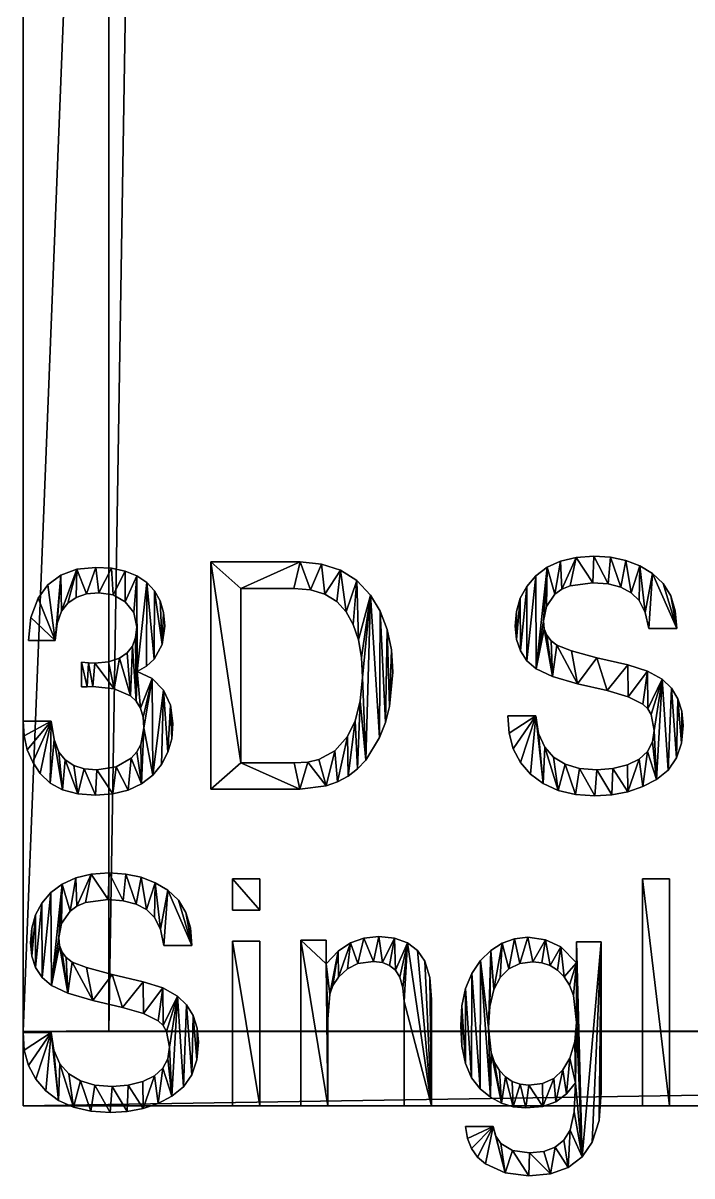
# Model space of a CAD drawing. Extents: x -4 to 921, y -14 to 94.
# Drawn here: x 276.27 to 304.16, y -2.05 to 45.98 of the extents above; entities that cross this region are included whole.
import ezdxf

# ---------------------------------------------------------------- set-up
doc = ezdxf.new("R2010")
doc.units = 0
doc.layers.get('0').update_dxf_attribs({"color": 13, "linetype": 'CONTINUOUS'})

# ---------------------------------------------------------------- blocks, each defined once
blk = doc.blocks.new('GROUP_8')
for p, q in [((0, 93.092, 4.5), (0, 0, 4.5)), ((0, 93.092), (0, 3.092)), ((3.696, 3.132), (3.696, 93.132)), ((3.696, 93.132, 2.845), (3.696, 3.132, 2.845)), ((3.696, 3.132), (0, 3.092)), ((0, 3.092), (0, 0)), ((203.686, 3.092), (0, 3.092)), ((3.696, 3.132), (3.696, 3.132, 2.845)), ((3.696, 3.132, 2.845), (203.686, 3.092, 2.845)), ((3.696, 3.132, 2.845), (3.696, 3.132, 4.5)), ((0, 0, 4.5), (207.688, 0, 4.5)), ((0, 0), (0, 0, 4.5)), ((0, 0), (203.686, 0))]:
    blk.add_line(p, q)
at = {"color": 18}
for p, q in [((8.085, 13.194, 0.051), (8.085, 22.659, 0.051)), ((22.54, 22.437, 0.051), (23.119, 22.692, 0.051)), ((23.119, 22.692, 0.051), (23.79, 22.846, 0.051)), ((23.79, 22.846, 0.051), (24.553, 22.897, 0.051)), ((24.553, 22.897, 0.051), (25.269, 22.852, 0.051)), ((25.269, 22.852, 0.051), (25.929, 22.717, 0.051)), ((25.929, 22.717, 0.051), (26.533, 22.493, 0.051)), ((1.066, 21.708, 0.051), (1.622, 22.111, 0.051)), ((1.622, 22.111, 0.051), (2.312, 22.353, 0.051)), ((2.312, 22.353, 0.051), (3.138, 22.433, 0.051)), ((3.138, 22.433, 0.051), (3.803, 22.394, 0.051)), ((3.803, 22.394, 0.051), (4.389, 22.276, 0.051)), ((4.389, 22.276, 0.051), (4.895, 22.08, 0.051)), ((22.053, 22.079, 0.051), (22.54, 22.437, 0.051)), ((26.533, 22.493, 0.051), (27.082, 22.179, 0.051)), ((27.082, 22.179, 0.051), (27.537, 21.766, 0.051)), ((0.644, 21.145, 0.051), (1.066, 21.708, 0.051)), ((4.895, 22.08, 0.051), (5.322, 21.805, 0.051)), ((5.322, 21.805, 0.051), (5.66, 21.456, 0.051)), ((21.391, 21.146, 0.051), (21.667, 21.641, 0.051)), ((21.667, 21.641, 0.051), (22.053, 22.079, 0.051)), ((23.54, 21.67, 0.051), (23.172, 21.521, 0.051)), ((24.514, 21.789, 0.051), (23.54, 21.67, 0.051)), ((25.165, 21.743, 0.051), (24.514, 21.789, 0.051)), ((25.714, 21.604, 0.051), (25.165, 21.743, 0.051)), ((27.537, 21.766, 0.051), (27.862, 21.245, 0.051)), ((2.279, 21.183, 0.051), (1.923, 20.942, 0.051)), ((2.725, 21.328, 0.051), (2.279, 21.183, 0.051)), ((3.26, 21.377, 0.051), (2.725, 21.328, 0.051)), ((3.87, 21.283, 0.051), (3.26, 21.377, 0.051)), ((4.4, 21.003, 0.051), (3.87, 21.283, 0.051)), ((5.66, 21.456, 0.051), (5.901, 21.036, 0.051)), ((9.374, 21.557, 0.051), (9.374, 14.29, 0.051)), ((12.988, 21.314, 0.051), (12.371, 21.496, 0.051)), ((13.497, 21.01, 0.051), (12.988, 21.314, 0.051)), ((21.226, 20.594, 0.051), (21.391, 21.146, 0.051)), ((22.884, 21.312, 0.051), (22.512, 20.797, 0.051)), ((23.172, 21.521, 0.051), (22.884, 21.312, 0.051)), ((26.161, 21.372, 0.051), (25.714, 21.604, 0.051)), ((26.505, 21.048, 0.051), (26.161, 21.372, 0.051)), ((27.862, 21.245, 0.051), (28.057, 20.617, 0.051)), ((1.923, 20.942, 0.051), (1.656, 20.603, 0.051)), ((4.768, 20.55, 0.051), (4.4, 21.003, 0.051)), ((5.901, 21.036, 0.051), (6.046, 20.546, 0.051)), ((13.9, 20.584, 0.051), (13.497, 21.01, 0.051)), ((22.512, 20.797, 0.051), (22.388, 20.204, 0.051)), ((26.766, 20.554, 0.051), (26.505, 21.048, 0.051)), ((1.656, 20.603, 0.051), (1.464, 20.088, 0.051)), ((4.89, 19.94, 0.051), (4.768, 20.55, 0.051)), ((6.046, 20.546, 0.051), (6.095, 19.985, 0.051)), ((14.206, 20.049, 0.051), (13.9, 20.584, 0.051)), ((21.17, 19.985, 0.051), (21.226, 20.594, 0.051)), ((22.388, 20.204, 0.051), (22.424, 19.879, 0.051)), ((26.917, 19.882, 0.051), (26.766, 20.554, 0.051)), ((28.057, 20.617, 0.051), (28.122, 19.882, 0.051)), ((1.464, 20.088, 0.051), (1.379, 19.392, 0.051)), ((4.844, 19.511, 0.051), (4.89, 19.94, 0.051)), ((6.095, 19.985, 0.051), (5.98, 19.215, 0.051)), ((14.424, 19.415, 0.051), (14.206, 20.049, 0.051)), ((21.227, 19.432, 0.051), (21.17, 19.985, 0.051)), ((22.424, 19.879, 0.051), (22.533, 19.602, 0.051)), ((28.122, 19.882, 0.051), (26.917, 19.882, 0.051)), ((1.379, 19.392, 0.051), (0.232, 19.392, 0.051)), ((4.706, 19.154, 0.051), (4.844, 19.511, 0.051)), ((5.98, 19.215, 0.051), (5.637, 18.606, 0.051)), ((14.555, 18.683, 0.051), (14.424, 19.415, 0.051)), ((21.396, 18.953, 0.051), (21.227, 19.432, 0.051)), ((22.533, 19.602, 0.051), (22.714, 19.371, 0.051)), ((22.714, 19.371, 0.051), (22.968, 19.186, 0.051)), ((4.155, 18.651, 0.051), (4.477, 18.867, 0.051)), ((4.477, 18.867, 0.051), (4.706, 19.154, 0.051)), ((21.678, 18.546, 0.051), (21.396, 18.953, 0.051)), ((2.519, 17.453, 0.051), (2.519, 18.477, 0.051)), ((2.519, 18.477, 0.051), (2.822, 18.452, 0.051)), ((2.822, 18.452, 0.051), (3.086, 18.445, 0.051)), ((3.086, 18.445, 0.051), (3.679, 18.497, 0.051)), ((3.679, 18.497, 0.051), (4.155, 18.651, 0.051)), ((5.312, 18.313, 0.051), (4.903, 18.091, 0.051)), ((5.637, 18.606, 0.051), (5.312, 18.313, 0.051)), ((22.072, 18.213, 0.051), (21.678, 18.546, 0.051)), ((4.903, 18.091, 0.051), (5.551, 17.799, 0.051)), ((5.551, 17.799, 0.051), (6.04, 17.321, 0.051)), ((26.866, 18.109, 0.051), (27.497, 17.769, 0.051)), ((2.761, 17.463, 0.051), (2.519, 17.453, 0.051)), ((2.996, 17.466, 0.051), (2.761, 17.463, 0.051)), ((6.04, 17.321, 0.051), (6.347, 16.687, 0.051)), ((27.497, 17.769, 0.051), (27.892, 17.399, 0.051)), ((27.892, 17.399, 0.051), (28.174, 16.955, 0.051)), ((4.871, 16.86, 0.051), (4.616, 17.086, 0.051)), ((5.053, 16.562, 0.051), (4.871, 16.86, 0.051)), ((28.174, 16.955, 0.051), (28.343, 16.436, 0.051)), ((5.163, 16.193, 0.051), (5.053, 16.562, 0.051)), ((6.347, 16.687, 0.051), (6.449, 15.926, 0.051)), ((26.877, 16.546, 0.051), (26.666, 16.738, 0.051)), ((27.028, 16.298, 0.051), (26.877, 16.546, 0.051)), ((28.343, 16.436, 0.051), (28.399, 15.842, 0.051)), ((0.046, 15.409, 0.051), (0, 16.029, 0.051)), ((0, 16.029, 0.051), (1.211, 16.029, 0.051)), ((1.211, 16.029, 0.051), (1.334, 15.256, 0.051)), ((5.199, 15.752, 0.051), (5.163, 16.193, 0.051)), ((6.449, 15.926, 0.051), (6.395, 15.296, 0.051)), ((13.955, 15.391, 0.051), (14.282, 16.045, 0.051)), ((20.909, 15.521, 0.051), (20.855, 16.248, 0.051)), ((20.855, 16.248, 0.051), (22.06, 16.248, 0.051)), ((22.06, 16.248, 0.051), (22.177, 15.519, 0.051)), ((27.149, 15.636, 0.051), (27.028, 16.298, 0.051)), ((0.184, 14.838, 0.051), (0.046, 15.409, 0.051)), ((5.061, 15.05, 0.051), (5.199, 15.752, 0.051)), ((13.41, 14.792, 0.051), (13.955, 15.391, 0.051)), ((21.09, 14.874, 0.051), (20.909, 15.521, 0.051)), ((22.177, 15.519, 0.051), (22.44, 14.94, 0.051)), ((27.077, 15.16, 0.051), (27.149, 15.636, 0.051)), ((28.399, 15.842, 0.051), (28.328, 15.112, 0.051)), ((1.334, 15.256, 0.051), (1.546, 14.728, 0.051)), ((4.888, 14.752, 0.051), (5.061, 15.05, 0.051)), ((6.395, 15.296, 0.051), (6.232, 14.728, 0.051)), ((22.44, 14.94, 0.051), (22.819, 14.529, 0.051)), ((26.862, 14.763, 0.051), (27.077, 15.16, 0.051)), ((28.328, 15.112, 0.051), (28.113, 14.494, 0.051)), ((0.415, 14.316, 0.051), (0.184, 14.838, 0.051)), ((1.546, 14.728, 0.051), (1.817, 14.409, 0.051)), ((1.817, 14.409, 0.051), (2.179, 14.182, 0.051)), ((4.001, 14.122, 0.051), (4.645, 14.489, 0.051)), ((4.645, 14.489, 0.051), (4.888, 14.752, 0.051)), ((6.232, 14.728, 0.051), (5.96, 14.22, 0.051)), ((12.254, 14.324, 0.051), (12.731, 14.425, 0.051)), ((12.731, 14.425, 0.051), (13.41, 14.792, 0.051)), ((21.398, 14.307, 0.051), (21.09, 14.874, 0.051)), ((22.819, 14.529, 0.051), (23.321, 14.235, 0.051)), ((26.002, 14.206, 0.051), (26.504, 14.445, 0.051)), ((26.504, 14.445, 0.051), (26.862, 14.763, 0.051)), ((28.113, 14.494, 0.051), (27.756, 13.988, 0.051)), ((0.738, 13.842, 0.051), (0.415, 14.316, 0.051)), ((2.179, 14.182, 0.051), (2.632, 14.045, 0.051)), ((2.632, 14.045, 0.051), (3.176, 14, 0.051)), ((3.176, 14, 0.051), (4.001, 14.122, 0.051)), ((5.96, 14.22, 0.051), (5.579, 13.774, 0.051)), ((14.389, 14.035, 0.051), (13.982, 13.732, 0.051)), ((14.751, 14.405, 0.051), (14.389, 14.035, 0.051)), ((21.834, 13.819, 0.051), (21.398, 14.307, 0.051)), ((23.321, 14.235, 0.051), (23.944, 14.059, 0.051)), ((23.944, 14.059, 0.051), (24.688, 14, 0.051)), ((24.688, 14, 0.051), (25.377, 14.051, 0.051)), ((25.377, 14.051, 0.051), (26.002, 14.206, 0.051)), ((27.756, 13.988, 0.051), (27.255, 13.594, 0.051)), ((1.163, 13.449, 0.051), (0.738, 13.842, 0.051)), ((1.7, 13.168, 0.051), (1.163, 13.449, 0.051)), ((5.579, 13.774, 0.051), (5.099, 13.411, 0.051)), ((13.53, 13.497, 0.051), (13.034, 13.329, 0.051)), ((13.982, 13.732, 0.051), (13.53, 13.497, 0.051)), ((22.381, 13.425, 0.051), (21.834, 13.819, 0.051)), ((27.255, 13.594, 0.051), (26.661, 13.298, 0.051)), ((2.35, 12.999, 0.051), (1.7, 13.168, 0.051)), ((3.112, 12.943, 0.051), (2.35, 12.999, 0.051)), ((3.865, 12.995, 0.051), (3.112, 12.943, 0.051)), ((4.528, 13.151, 0.051), (3.865, 12.995, 0.051)), ((5.099, 13.411, 0.051), (4.528, 13.151, 0.051)), ((23.024, 13.143, 0.051), (22.381, 13.425, 0.051)), ((23.763, 12.974, 0.051), (23.024, 13.143, 0.051)), ((24.598, 12.917, 0.051), (23.763, 12.974, 0.051)), ((26.019, 13.087, 0.051), (25.332, 12.96, 0.051)), ((26.661, 13.298, 0.051), (26.019, 13.087, 0.051)), ((25.332, 12.96, 0.051), (24.598, 12.917, 0.051)), ((2.265, 9.498, 0.051), (2.936, 9.651, 0.051)), ((2.936, 9.651, 0.051), (3.698, 9.703, 0.051)), ((3.698, 9.703, 0.051), (4.415, 9.658, 0.051)), ((4.415, 9.658, 0.051), (5.075, 9.523, 0.051)), ((1.199, 8.884, 0.051), (1.686, 9.242, 0.051)), ((1.686, 9.242, 0.051), (2.265, 9.498, 0.051)), ((5.075, 9.523, 0.051), (5.679, 9.298, 0.051)), ((5.679, 9.298, 0.051), (6.227, 8.984, 0.051)), ((9.014, 9.464, 0.051), (10.193, 9.464, 0.051)), ((9.014, 8.15, 0.051), (9.014, 9.464, 0.051)), ((10.193, 9.464, 0.051), (10.193, 8.15, 0.051)), ((26.653, 9.464, 0.051), (27.813, 9.464, 0.051)), ((26.653, 0, 0.051), (26.653, 9.464, 0.051)), ((27.813, 9.464, 0.051), (27.813, 0, 0.051)), ((0.813, 8.447, 0.051), (1.199, 8.884, 0.051)), ((6.227, 8.984, 0.051), (6.682, 8.571, 0.051)), ((0.537, 7.952, 0.051), (0.813, 8.447, 0.051)), ((2.318, 8.326, 0.051), (2.03, 8.118, 0.051)), ((2.685, 8.475, 0.051), (2.318, 8.326, 0.051)), ((3.66, 8.594, 0.051), (2.685, 8.475, 0.051)), ((4.311, 8.548, 0.051), (3.66, 8.594, 0.051)), ((4.86, 8.409, 0.051), (4.311, 8.548, 0.051)), ((5.306, 8.178, 0.051), (4.86, 8.409, 0.051)), ((5.651, 7.854, 0.051), (5.306, 8.178, 0.051)), ((6.682, 8.571, 0.051), (7.008, 8.051, 0.051)), ((0.371, 7.4, 0.051), (0.537, 7.952, 0.051)), ((2.03, 8.118, 0.051), (1.658, 7.602, 0.051)), ((5.911, 7.359, 0.051), (5.651, 7.854, 0.051)), ((7.008, 8.051, 0.051), (7.203, 7.423, 0.051)), ((10.193, 8.15, 0.051), (9.014, 8.15, 0.051)), ((0.316, 6.791, 0.051), (0.371, 7.4, 0.051)), ((1.658, 7.602, 0.051), (1.534, 7.01, 0.051)), ((6.063, 6.687, 0.051), (5.911, 7.359, 0.051)), ((7.203, 7.423, 0.051), (7.268, 6.687, 0.051)), ((0.372, 6.238, 0.051), (0.316, 6.791, 0.051)), ((1.534, 7.01, 0.051), (1.57, 6.685, 0.051)), ((9.014, 6.868, 0.051), (10.193, 6.868, 0.051)), ((9.014, 0, 0.051), (9.014, 6.868, 0.051)), ((10.193, 6.868, 0.051), (10.193, 0, 0.051)), ((11.945, 6.9, 0.051), (13.047, 6.9, 0.051)), ((11.945, 0, 0.051), (11.945, 6.9, 0.051)), ((13.047, 6.9, 0.051), (13.047, 5.921, 0.051)), ((13.551, 6.441, 0.051), (14.084, 6.791, 0.051)), ((14.084, 6.791, 0.051), (14.662, 6.989, 0.051)), ((14.662, 6.989, 0.051), (15.302, 7.055, 0.051)), ((15.302, 7.055, 0.051), (15.976, 6.991, 0.051)), ((15.976, 6.991, 0.051), (16.532, 6.799, 0.051)), ((16.532, 6.799, 0.051), (16.969, 6.478, 0.051)), ((20.118, 6.475, 0.051), (20.608, 6.779, 0.051)), ((20.608, 6.779, 0.051), (21.141, 6.962, 0.051)), ((21.141, 6.962, 0.051), (21.718, 7.022, 0.051)), ((21.718, 7.022, 0.051), (22.479, 6.923, 0.051)), ((22.479, 6.923, 0.051), (23.136, 6.623, 0.051)), ((23.806, 5.966, 0.051), (23.806, 6.836, 0.051)), ((23.806, 6.836, 0.051), (24.875, 6.836, 0.051)), ((1.57, 6.685, 0.051), (1.679, 6.407, 0.051)), ((1.679, 6.407, 0.051), (1.86, 6.176, 0.051)), ((7.268, 6.687, 0.051), (6.063, 6.687, 0.051)), ((13.047, 5.921, 0.051), (13.551, 6.441, 0.051)), ((16.969, 6.478, 0.051), (17.286, 6.03, 0.051)), ((19.673, 6.05, 0.051), (20.118, 6.475, 0.051)), ((23.136, 6.623, 0.051), (23.806, 5.966, 0.051)), ((0.542, 5.758, 0.051), (0.372, 6.238, 0.051)), ((1.86, 6.176, 0.051), (2.114, 5.992, 0.051)), ((14.406, 5.927, 0.051), (13.958, 5.715, 0.051)), ((15.083, 6.011, 0.051), (14.406, 5.927, 0.051)), ((15.457, 5.971, 0.051), (15.083, 6.011, 0.051)), ((15.769, 5.85, 0.051), (15.457, 5.971, 0.051)), ((16.018, 5.649, 0.051), (15.769, 5.85, 0.051)), ((17.286, 6.03, 0.051), (17.499, 5.349, 0.051)), ((19.302, 5.516, 0.051), (19.673, 6.05, 0.051)), ((21.367, 5.926, 0.051), (20.9, 5.711, 0.051)), ((21.931, 5.998, 0.051), (21.367, 5.926, 0.051)), ((22.322, 5.959, 0.051), (21.931, 5.998, 0.051)), ((22.677, 5.843, 0.051), (22.322, 5.959, 0.051)), ((22.995, 5.65, 0.051), (22.677, 5.843, 0.051)), ((0.823, 5.352, 0.051), (0.542, 5.758, 0.051)), ((1.218, 5.019, 0.051), (0.823, 5.352, 0.051)), ((13.569, 5.36, 0.051), (13.329, 5.013, 0.051)), ((13.958, 5.715, 0.051), (13.569, 5.36, 0.051)), ((16.204, 5.367, 0.051), (16.018, 5.649, 0.051)), ((16.344, 4.919, 0.051), (16.204, 5.367, 0.051)), ((19.037, 4.887, 0.051), (19.302, 5.516, 0.051)), ((20.53, 5.353, 0.051), (20.256, 4.851, 0.051)), ((20.9, 5.711, 0.051), (20.53, 5.353, 0.051)), ((23.278, 5.38, 0.051), (22.995, 5.65, 0.051)), ((23.509, 5.029, 0.051), (23.278, 5.38, 0.051)), ((6.011, 4.914, 0.051), (6.643, 4.574, 0.051)), ((13.329, 5.013, 0.051), (13.192, 4.655, 0.051)), ((18.879, 4.163, 0.051), (19.037, 4.887, 0.051)), ((20.256, 4.851, 0.051), (20.077, 4.144, 0.051)), ((23.674, 4.595, 0.051), (23.509, 5.029, 0.051)), ((6.643, 4.574, 0.051), (7.037, 4.205, 0.051)), ((7.037, 4.205, 0.051), (7.319, 3.761, 0.051)), ((6.023, 3.351, 0.051), (5.812, 3.543, 0.051)), ((7.319, 3.761, 0.051), (7.488, 3.242, 0.051)), ((0.054, 2.327, 0.051), (0, 3.054, 0.051)), ((0, 3.054, 0.051), (1.205, 3.054, 0.051)), ((1.205, 3.054, 0.051), (1.323, 2.324, 0.051)), ((6.174, 3.104, 0.051), (6.023, 3.351, 0.051)), ((6.295, 2.442, 0.051), (6.174, 3.104, 0.051)), ((7.488, 3.242, 0.051), (7.545, 2.648, 0.051)), ((6.223, 1.966, 0.051), (6.295, 2.442, 0.051)), ((7.545, 2.648, 0.051), (7.473, 1.918, 0.051)), ((19.036, 1.768, 0.051), (18.878, 2.491, 0.051)), ((23.522, 1.991, 0.051), (23.735, 2.682, 0.051)), ((0.236, 1.68, 0.051), (0.054, 2.327, 0.051)), ((1.323, 2.324, 0.051), (1.585, 1.746, 0.051)), ((6.008, 1.569, 0.051), (6.223, 1.966, 0.051)), ((20.136, 2.22, 0.051), (20.284, 1.811, 0.051)), ((23.222, 1.497, 0.051), (23.522, 1.991, 0.051)), ((0.544, 1.113, 0.051), (0.236, 1.68, 0.051)), ((1.585, 1.746, 0.051), (1.965, 1.334, 0.051)), ((5.65, 1.251, 0.051), (6.008, 1.569, 0.051)), ((7.473, 1.918, 0.051), (7.259, 1.3, 0.051)), ((19.299, 1.175, 0.051), (19.036, 1.768, 0.051)), ((20.284, 1.811, 0.051), (20.491, 1.472, 0.051)), ((20.491, 1.472, 0.051), (20.748, 1.206, 0.051)), ((22.828, 1.145, 0.051), (23.222, 1.497, 0.051)), ((0.98, 0.625, 0.051), (0.544, 1.113, 0.051)), ((1.965, 1.334, 0.051), (2.466, 1.04, 0.051)), ((2.466, 1.04, 0.051), (3.089, 0.864, 0.051)), ((4.523, 0.857, 0.051), (5.148, 1.011, 0.051)), ((5.148, 1.011, 0.051), (5.65, 1.251, 0.051)), ((7.259, 1.3, 0.051), (6.901, 0.794, 0.051)), ((19.666, 0.712, 0.051), (19.299, 1.175, 0.051)), ((20.748, 1.206, 0.051), (21.046, 1.016, 0.051)), ((21.046, 1.016, 0.051), (21.384, 0.901, 0.051)), ((22.342, 0.934, 0.051), (22.828, 1.145, 0.051)), ((1.527, 0.23, 0.051), (0.98, 0.625, 0.051)), ((3.089, 0.864, 0.051), (3.834, 0.805, 0.051)), ((3.834, 0.805, 0.051), (4.523, 0.857, 0.051)), ((6.901, 0.794, 0.051), (6.401, 0.399, 0.051)), ((20.104, 0.364, 0.051), (19.666, 0.712, 0.051)), ((21.384, 0.901, 0.051), (21.764, 0.863, 0.051)), ((21.764, 0.863, 0.051), (22.342, 0.934, 0.051)), ((23.377, 0.499, 0.051), (22.923, 0.174, 0.051)), ((23.761, 0.96, 0.051), (23.377, 0.499, 0.051)), ((2.17, -0.052, 0.051), (1.527, 0.23, 0.051)), ((5.806, 0.103, 0.051), (5.165, -0.108, 0.051)), ((6.401, 0.399, 0.051), (5.806, 0.103, 0.051)), ((20.577, 0.115, 0.051), (20.104, 0.364, 0.051)), ((21.085, -0.034, 0.051), (20.577, 0.115, 0.051)), ((22.923, 0.174, 0.051), (22.355, -0.019, 0.051)), ((2.909, -0.221, 0.051), (2.17, -0.052, 0.051)), ((3.744, -0.277, 0.051), (2.909, -0.221, 0.051)), ((4.477, -0.235, 0.051), (3.744, -0.277, 0.051)), ((5.165, -0.108, 0.051), (4.477, -0.235, 0.051)), ((10.193, 0, 0.051), (9.014, 0, 0.051)), ((13.105, 0, 0.051), (11.945, 0, 0.051)), ((17.569, 0, 0.051), (16.39, 0, 0.051)), ((21.628, -0.084, 0.051), (21.085, -0.034, 0.051)), ((22.355, -0.019, 0.051), (21.628, -0.084, 0.051)), ((27.813, 0, 0.051), (26.653, 0, 0.051)), ((19.125, -1.353, 0.051), (19.038, -0.857, 0.051)), ((19.038, -0.857, 0.051), (20.217, -0.857, 0.051)), ((20.217, -0.857, 0.051), (20.343, -1.268, 0.051)), ((19.296, -1.779, 0.051), (19.125, -1.353, 0.051)), ((20.343, -1.268, 0.051), (20.552, -1.572, 0.051)), ((22.893, -1.723, 0.051), (23.271, -1.429, 0.051)), ((23.271, -1.429, 0.051), (23.535, -1.018, 0.051)), ((19.55, -2.134, 0.051), (19.296, -1.779, 0.051)), ((20.552, -1.572, 0.051), (21.058, -1.862, 0.051)), ((21.058, -1.862, 0.051), (21.789, -1.959, 0.051)), ((21.789, -1.959, 0.051), (22.399, -1.9, 0.051)), ((22.399, -1.9, 0.051), (22.893, -1.723, 0.051)), ((19.889, -2.419, 0.051), (19.55, -2.134, 0.051)), ((24.048, -2.128, 0.051), (23.447, -2.567, 0.051))]:
    blk.add_line(p, q, dxfattribs=at)
for points in [[(8.085, 22.659, 0.051), (11.919, 22.659, 0.051), (12.84, 22.572, 0.051), (13.652, 22.312, 0.051), (14.354, 21.88, 0.051), (14.947, 21.273, 0.051), (15.367, 20.605, 0.051)], [(0.232, 19.392, 0.051), (0.335, 20.346, 0.051), (0.644, 21.145, 0.051)], [(12.371, 21.496, 0.051), (11.648, 21.557, 0.051), (9.374, 21.557, 0.051)], [(15.367, 20.605, 0.051), (15.667, 19.848, 0.051), (15.847, 19.004, 0.051), (15.907, 18.072, 0.051), (15.765, 16.636, 0.051), (15.588, 15.973, 0.051)], [(22.968, 19.186, 0.051), (23.588, 18.954, 0.051), (24.688, 18.671, 0.051), (26.015, 18.368, 0.051), (26.866, 18.109, 0.051)], [(14.282, 16.045, 0.051), (14.502, 16.86, 0.051), (14.599, 17.852, 0.051), (14.555, 18.683, 0.051)], [(26.666, 16.738, 0.051), (26.038, 17.039, 0.051), (25.133, 17.298, 0.051), (23.851, 17.588, 0.051), (22.778, 17.886, 0.051), (22.072, 18.213, 0.051)], [(4.616, 17.086, 0.051), (3.92, 17.371, 0.051), (2.996, 17.466, 0.051)], [(15.588, 15.973, 0.051), (15.34, 15.346, 0.051), (14.751, 14.405, 0.051)], [(9.374, 14.29, 0.051), (11.661, 14.29, 0.051), (12.254, 14.324, 0.051)], [(13.034, 13.329, 0.051), (11.906, 13.194, 0.051), (8.085, 13.194, 0.051)], [(24.875, 6.836, 0.051), (24.875, 0.56, 0.051), (24.779, -0.615, 0.051), (24.489, -1.514, 0.051), (24.048, -2.128, 0.051)], [(2.114, 5.992, 0.051), (2.734, 5.76, 0.051), (3.834, 5.476, 0.051), (5.161, 5.173, 0.051), (6.011, 4.914, 0.051)], [(17.499, 5.349, 0.051), (17.569, 4.426, 0.051), (17.569, 0, 0.051)], [(5.812, 3.543, 0.051), (5.183, 3.845, 0.051), (4.278, 4.104, 0.051), (2.996, 4.394, 0.051), (1.923, 4.692, 0.051), (1.218, 5.019, 0.051)], [(16.39, 0, 0.051), (16.39, 4.349, 0.051), (16.344, 4.919, 0.051)], [(13.192, 4.655, 0.051), (13.105, 3.614, 0.051), (13.105, 0, 0.051)], [(23.735, 2.682, 0.051), (23.806, 3.479, 0.051), (23.674, 4.595, 0.051)], [(18.878, 2.491, 0.051), (18.826, 3.344, 0.051), (18.879, 4.163, 0.051)], [(20.077, 4.144, 0.051), (20.018, 3.247, 0.051), (20.136, 2.22, 0.051)], [(23.535, -1.018, 0.051), (23.714, -0.246, 0.051), (23.761, 0.96, 0.051)], [(23.447, -2.567, 0.051), (22.685, -2.831, 0.051), (21.764, -2.919, 0.051), (20.738, -2.794, 0.051), (19.889, -2.419, 0.051)]]:
    blk.add_polyline3d(points, dxfattribs=at)
mesh = blk.add_polyface()
corners = [(3.696, 93.132), (0, 3.092), (0, 93.092), (3.696, 3.132)]
mesh.append_faces([[corners[k] for k in face] for face in [(0, 1, 2), (1, 0, 3)]], dxfattribs={"vtx0": -1})
mesh = blk.add_polyface()
corners = [(207.688, 0, 4.5), (0, 93.092, 4.5), (0, 0, 4.5), (3.696, 93.092, 4.5), (207.688, 93.092, 4.5)]
mesh.append_faces([[corners[k] for k in face] for face in [(0, 1, 2), (3, 0, 4)]], dxfattribs={"vtx0": -1})
mesh.append_faces([[corners[k] for k in face] for face in [(1, 0, 3)]], dxfattribs={"vtx0": -1, "vtx1": -1})
mesh = blk.add_polyface()
corners = [(0, 93.092, 4.5), (0, 0), (0, 0, 4.5), (0, 3.092), (0, 93.092)]
mesh.append_faces([[corners[k] for k in face] for face in [(0, 1, 2), (3, 0, 4)]], dxfattribs={"vtx0": -1})
mesh.append_faces([[corners[k] for k in face] for face in [(1, 0, 3)]], dxfattribs={"vtx0": -1, "vtx1": -1})
mesh = blk.add_polyface()
corners = [(3.696, 93.132), (3.696, 3.132, 2.845), (3.696, 3.132), (3.696, 93.132, 2.845)]
mesh.append_faces([[corners[k] for k in face] for face in [(0, 1, 2), (1, 0, 3)]], dxfattribs={"vtx0": -1})
mesh = blk.add_polyface()
corners = [(5.196, 93.132, 2.845), (3.696, 3.132, 2.845), (3.696, 93.132, 2.845), (203.686, 3.092, 2.845), (203.686, 93.132, 2.845)]
mesh.append_faces([[corners[k] for k in face] for face in [(0, 1, 2), (3, 0, 4)]], dxfattribs={"vtx0": -1})
mesh.append_faces([[corners[k] for k in face] for face in [(1, 0, 3)]], dxfattribs={"vtx0": -1, "vtx1": -1})
mesh = blk.add_polyface(dxfattribs=at)
corners = [(8.085, 13.194, 0.051), (9.374, 14.29, 0.051), (8.085, 22.659, 0.051), (11.906, 13.194, 0.051), (11.661, 14.29, 0.051), (12.254, 14.324, 0.051), (13.034, 13.329, 0.051), (12.731, 14.425, 0.051), (13.41, 14.792, 0.051), (13.53, 13.497, 0.051), (13.955, 15.391, 0.051), (13.982, 13.732, 0.051), (14.282, 16.045, 0.051), (14.389, 14.035, 0.051), (14.502, 16.86, 0.051), (14.751, 14.405, 0.051), (14.599, 17.852, 0.051), (9.374, 21.557, 0.051), (11.919, 22.659, 0.051), (11.648, 21.557, 0.051), (12.371, 21.496, 0.051), (12.84, 22.572, 0.051), (12.988, 21.314, 0.051), (13.652, 22.312, 0.051), (13.497, 21.01, 0.051), (13.9, 20.584, 0.051), (14.354, 21.88, 0.051), (14.206, 20.049, 0.051), (14.424, 19.415, 0.051), (14.947, 21.273, 0.051), (14.555, 18.683, 0.051), (15.34, 15.346, 0.051), (15.367, 20.605, 0.051), (15.588, 15.973, 0.051), (15.667, 19.848, 0.051), (15.765, 16.636, 0.051), (15.847, 19.004, 0.051), (15.907, 18.072, 0.051)]
mesh.append_faces([[corners[k] for k in face] for face in [(36, 35, 37)]], dxfattribs={"vtx0": -1, "color": 18})
mesh.append_faces([[corners[k] for k in face] for face in [(0, 1, 2), (1, 3, 4), (4, 3, 5), (5, 6, 7), (7, 6, 8), (8, 9, 10), (10, 11, 12), (12, 13, 14), (14, 15, 16), (2, 17, 18), (17, 2, 1), (18, 20, 21), (21, 22, 23), (23, 25, 26), (26, 28, 29), (29, 31, 32), (32, 33, 34), (34, 35, 36)]], dxfattribs={"vtx0": -1, "vtx1": -1, "color": 18})
mesh.append_faces([[corners[k] for k in face] for face in [(29, 16, 15)]], dxfattribs={"vtx0": -1, "vtx1": -1, "vtx2": -1, "color": 18})
mesh.append_faces([[corners[k] for k in face] for face in [(1, 0, 3), (5, 3, 6), (8, 6, 9), (10, 9, 11), (12, 11, 13), (14, 13, 15), (18, 17, 19), (18, 19, 20), (21, 20, 22), (23, 22, 24), (23, 24, 25), (26, 25, 27), (26, 27, 28), (29, 28, 30), (29, 30, 16), (29, 15, 31), (32, 31, 33), (34, 33, 35)]], dxfattribs={"vtx0": -1, "vtx2": -1, "color": 18})
mesh = blk.add_polyface(dxfattribs=at)
corners = [(20.909, 15.521, 0.051), (22.06, 16.248, 0.051), (20.855, 16.248, 0.051), (21.09, 14.874, 0.051), (21.398, 14.307, 0.051), (21.834, 13.819, 0.051), (22.381, 13.425, 0.051), (22.177, 15.519, 0.051), (22.44, 14.94, 0.051), (23.024, 13.143, 0.051), (22.819, 14.529, 0.051), (23.321, 14.235, 0.051), (23.763, 12.974, 0.051), (23.944, 14.059, 0.051), (24.598, 12.917, 0.051), (24.688, 14, 0.051), (25.332, 12.96, 0.051), (25.377, 14.051, 0.051), (26.019, 13.087, 0.051), (26.002, 14.206, 0.051), (26.504, 14.445, 0.051), (26.661, 13.298, 0.051), (26.862, 14.763, 0.051), (27.255, 13.594, 0.051), (27.077, 15.16, 0.051), (27.149, 15.636, 0.051), (22.072, 18.213, 0.051), (22.424, 19.879, 0.051), (22.388, 20.204, 0.051), (22.778, 17.886, 0.051), (22.533, 19.602, 0.051), (22.714, 19.371, 0.051), (22.968, 19.186, 0.051), (23.851, 17.588, 0.051), (23.588, 18.954, 0.051), (24.688, 18.671, 0.051), (25.133, 17.298, 0.051), (26.015, 18.368, 0.051), (26.038, 17.039, 0.051), (26.866, 18.109, 0.051), (26.666, 16.738, 0.051), (26.877, 16.546, 0.051), (27.497, 17.769, 0.051), (27.028, 16.298, 0.051), (27.756, 13.988, 0.051), (27.892, 17.399, 0.051), (28.113, 14.494, 0.051), (28.174, 16.955, 0.051), (28.328, 15.112, 0.051), (28.343, 16.436, 0.051), (28.399, 15.842, 0.051), (21.227, 19.432, 0.051), (21.226, 20.594, 0.051), (21.17, 19.985, 0.051), (21.391, 21.146, 0.051), (21.396, 18.953, 0.051), (21.667, 21.641, 0.051), (21.678, 18.546, 0.051), (22.053, 22.079, 0.051), (22.54, 22.437, 0.051), (22.512, 20.797, 0.051), (22.884, 21.312, 0.051), (23.119, 22.692, 0.051), (23.172, 21.521, 0.051), (23.79, 22.846, 0.051), (23.54, 21.67, 0.051), (24.514, 21.789, 0.051), (24.553, 22.897, 0.051), (25.165, 21.743, 0.051), (25.269, 22.852, 0.051), (25.714, 21.604, 0.051), (25.929, 22.717, 0.051), (26.161, 21.372, 0.051), (26.533, 22.493, 0.051), (26.505, 21.048, 0.051), (26.766, 20.554, 0.051), (27.082, 22.179, 0.051), (26.917, 19.882, 0.051), (28.122, 19.882, 0.051), (27.537, 21.766, 0.051), (27.862, 21.245, 0.051), (28.057, 20.617, 0.051)]
mesh.append_faces([[corners[k] for k in face] for face in [(0, 1, 2), (49, 48, 50), (51, 52, 53), (80, 78, 81)]], dxfattribs={"vtx0": -1, "color": 18})
mesh.append_faces([[corners[k] for k in face] for face in [(1, 6, 7), (7, 6, 8), (8, 9, 10), (10, 9, 11), (11, 12, 13), (13, 14, 15), (15, 16, 17), (17, 18, 19), (19, 18, 20), (20, 21, 22), (22, 23, 24), (24, 23, 25), (27, 29, 30), (30, 29, 31), (31, 29, 32), (32, 33, 34), (34, 33, 35), (35, 36, 37), (37, 38, 39), (39, 41, 42), (42, 44, 45), (45, 46, 47), (47, 48, 49), (52, 51, 54), (54, 55, 56), (56, 57, 58), (58, 26, 59), (59, 61, 62), (62, 63, 64), (64, 66, 67), (67, 68, 69), (69, 70, 71), (71, 72, 73), (73, 75, 76), (76, 78, 79), (79, 78, 80)]], dxfattribs={"vtx0": -1, "vtx1": -1, "color": 18})
mesh.append_faces([[corners[k] for k in face] for face in [(42, 25, 23), (59, 26, 28)]], dxfattribs={"vtx0": -1, "vtx1": -1, "vtx2": -1, "color": 18})
mesh.append_faces([[corners[k] for k in face] for face in [(1, 0, 3), (1, 3, 4), (1, 4, 5), (1, 5, 6), (8, 6, 9), (11, 9, 12), (13, 12, 14), (15, 14, 16), (17, 16, 18), (20, 18, 21), (22, 21, 23), (26, 27, 28), (27, 26, 29), (32, 29, 33), (35, 33, 36), (37, 36, 38), (39, 38, 40), (39, 40, 41), (42, 41, 43), (42, 43, 25), (42, 23, 44), (45, 44, 46), (47, 46, 48), (54, 51, 55), (56, 55, 57), (58, 57, 26), (59, 28, 60), (59, 60, 61), (62, 61, 63), (64, 63, 65), (64, 65, 66), (67, 66, 68), (69, 68, 70), (71, 70, 72), (73, 72, 74), (73, 74, 75), (76, 75, 77), (76, 77, 78)]], dxfattribs={"vtx0": -1, "vtx2": -1, "color": 18})
mesh = blk.add_polyface(dxfattribs=at)
corners = [(1.379, 19.392, 0.051), (0.335, 20.346, 0.051), (0.232, 19.392, 0.051), (0.644, 21.145, 0.051), (1.066, 21.708, 0.051), (1.622, 22.111, 0.051), (1.464, 20.088, 0.051), (1.656, 20.603, 0.051), (2.312, 22.353, 0.051), (1.923, 20.942, 0.051), (2.279, 21.183, 0.051), (2.725, 21.328, 0.051), (3.138, 22.433, 0.051), (3.26, 21.377, 0.051), (3.803, 22.394, 0.051), (3.87, 21.283, 0.051), (4.389, 22.276, 0.051), (4.4, 21.003, 0.051), (4.895, 22.08, 0.051), (4.768, 20.55, 0.051), (4.89, 19.94, 0.051), (0.046, 15.409, 0.051), (1.211, 16.029, 0.051), (0, 16.029, 0.051), (0.184, 14.838, 0.051), (0.415, 14.316, 0.051), (0.738, 13.842, 0.051), (1.163, 13.449, 0.051), (1.334, 15.256, 0.051), (1.7, 13.168, 0.051), (1.546, 14.728, 0.051), (1.817, 14.409, 0.051), (2.35, 12.999, 0.051), (2.179, 14.182, 0.051), (2.632, 14.045, 0.051), (3.112, 12.943, 0.051), (3.176, 14, 0.051), (3.865, 12.995, 0.051), (4.001, 14.122, 0.051), (4.528, 13.151, 0.051), (4.645, 14.489, 0.051), (5.099, 13.411, 0.051), (4.888, 14.752, 0.051), (5.061, 15.05, 0.051), (5.199, 15.752, 0.051), (5.579, 13.774, 0.051), (5.551, 17.799, 0.051), (6.04, 17.321, 0.051), (5.96, 14.22, 0.051), (6.232, 14.728, 0.051), (6.347, 16.687, 0.051), (6.395, 15.296, 0.051), (6.449, 15.926, 0.051), (2.761, 17.463, 0.051), (2.519, 18.477, 0.051), (2.519, 17.453, 0.051), (2.822, 18.452, 0.051), (2.996, 17.466, 0.051), (3.086, 18.445, 0.051), (3.92, 17.371, 0.051), (3.679, 18.497, 0.051), (4.155, 18.651, 0.051), (4.616, 17.086, 0.051), (4.477, 18.867, 0.051), (4.706, 19.154, 0.051), (4.871, 16.86, 0.051), (4.844, 19.511, 0.051), (4.903, 18.091, 0.051), (5.053, 16.562, 0.051), (5.163, 16.193, 0.051), (5.322, 21.805, 0.051), (5.312, 18.313, 0.051), (5.637, 18.606, 0.051), (5.66, 21.456, 0.051), (5.98, 19.215, 0.051), (5.901, 21.036, 0.051), (6.046, 20.546, 0.051), (6.095, 19.985, 0.051)]
mesh.append_faces([[corners[k] for k in face] for face in [(0, 1, 2), (21, 22, 23), (50, 51, 52), (53, 54, 55), (76, 74, 77)]], dxfattribs={"vtx0": -1, "color": 18})
mesh.append_faces([[corners[k] for k in face] for face in [(1, 0, 3), (3, 0, 4), (4, 0, 5), (5, 7, 8), (8, 11, 12), (12, 13, 14), (14, 15, 16), (16, 17, 18), (22, 27, 28), (28, 29, 30), (30, 29, 31), (31, 32, 33), (33, 32, 34), (34, 35, 36), (36, 37, 38), (38, 39, 40), (40, 41, 42), (42, 41, 43), (43, 41, 44), (46, 45, 47), (47, 49, 50), (54, 53, 56), (56, 57, 58), (58, 59, 60), (60, 59, 61), (61, 62, 63), (63, 62, 64), (64, 65, 66), (66, 65, 20), (67, 68, 46), (70, 72, 73), (73, 74, 75), (75, 74, 76)]], dxfattribs={"vtx0": -1, "vtx1": -1, "color": 18})
mesh.append_faces([[corners[k] for k in face] for face in [(44, 45, 46), (20, 65, 67), (20, 67, 18)]], dxfattribs={"vtx0": -1, "vtx1": -1, "vtx2": -1, "color": 18})
mesh.append_faces([[corners[k] for k in face] for face in [(5, 0, 6), (5, 6, 7), (8, 7, 9), (8, 9, 10), (8, 10, 11), (12, 11, 13), (14, 13, 15), (16, 15, 17), (18, 17, 19), (18, 19, 20), (22, 21, 24), (22, 24, 25), (22, 25, 26), (22, 26, 27), (28, 27, 29), (31, 29, 32), (34, 32, 35), (36, 35, 37), (38, 37, 39), (40, 39, 41), (44, 41, 45), (47, 45, 48), (47, 48, 49), (50, 49, 51), (56, 53, 57), (58, 57, 59), (61, 59, 62), (64, 62, 65), (67, 65, 68), (46, 68, 69), (46, 69, 44), (67, 70, 18), (70, 67, 71), (70, 71, 72), (73, 72, 74)]], dxfattribs={"vtx0": -1, "vtx2": -1, "color": 18})
mesh = blk.add_polyface(dxfattribs=at)
corners = [(0.054, 2.327, 0.051), (1.205, 3.054, 0.051), (0, 3.054, 0.051), (0.236, 1.68, 0.051), (0.544, 1.113, 0.051), (0.98, 0.625, 0.051), (1.527, 0.23, 0.051), (1.323, 2.324, 0.051), (1.585, 1.746, 0.051), (2.17, -0.052, 0.051), (1.965, 1.334, 0.051), (2.466, 1.04, 0.051), (2.909, -0.221, 0.051), (3.089, 0.864, 0.051), (3.744, -0.277, 0.051), (3.834, 0.805, 0.051), (4.477, -0.235, 0.051), (4.523, 0.857, 0.051), (5.165, -0.108, 0.051), (5.148, 1.011, 0.051), (5.65, 1.251, 0.051), (5.806, 0.103, 0.051), (6.008, 1.569, 0.051), (6.401, 0.399, 0.051), (6.223, 1.966, 0.051), (6.295, 2.442, 0.051), (1.218, 5.019, 0.051), (1.57, 6.685, 0.051), (1.534, 7.01, 0.051), (1.923, 4.692, 0.051), (1.679, 6.407, 0.051), (1.86, 6.176, 0.051), (2.114, 5.992, 0.051), (2.996, 4.394, 0.051), (2.734, 5.76, 0.051), (3.834, 5.476, 0.051), (4.278, 4.104, 0.051), (5.161, 5.173, 0.051), (5.183, 3.845, 0.051), (6.011, 4.914, 0.051), (5.812, 3.543, 0.051), (6.023, 3.351, 0.051), (6.643, 4.574, 0.051), (6.174, 3.104, 0.051), (6.901, 0.794, 0.051), (7.037, 4.205, 0.051), (7.259, 1.3, 0.051), (7.319, 3.761, 0.051), (7.473, 1.918, 0.051), (7.488, 3.242, 0.051), (7.545, 2.648, 0.051), (0.372, 6.238, 0.051), (0.371, 7.4, 0.051), (0.316, 6.791, 0.051), (0.537, 7.952, 0.051), (0.542, 5.758, 0.051), (0.813, 8.447, 0.051), (0.823, 5.352, 0.051), (1.199, 8.884, 0.051), (1.686, 9.242, 0.051), (1.658, 7.602, 0.051), (2.03, 8.118, 0.051), (2.265, 9.498, 0.051), (2.318, 8.326, 0.051), (2.936, 9.651, 0.051), (2.685, 8.475, 0.051), (3.66, 8.594, 0.051), (3.698, 9.703, 0.051), (4.311, 8.548, 0.051), (4.415, 9.658, 0.051), (4.86, 8.409, 0.051), (5.075, 9.523, 0.051), (5.306, 8.178, 0.051), (5.679, 9.298, 0.051), (5.651, 7.854, 0.051), (5.911, 7.359, 0.051), (6.227, 8.984, 0.051), (6.063, 6.687, 0.051), (7.268, 6.687, 0.051), (6.682, 8.571, 0.051), (7.008, 8.051, 0.051), (7.203, 7.423, 0.051)]
mesh.append_faces([[corners[k] for k in face] for face in [(0, 1, 2), (49, 48, 50), (51, 52, 53), (80, 78, 81)]], dxfattribs={"vtx0": -1, "color": 18})
mesh.append_faces([[corners[k] for k in face] for face in [(1, 6, 7), (7, 6, 8), (8, 9, 10), (10, 9, 11), (11, 12, 13), (13, 14, 15), (15, 16, 17), (17, 18, 19), (19, 18, 20), (20, 21, 22), (22, 23, 24), (24, 23, 25), (27, 29, 30), (30, 29, 31), (31, 29, 32), (32, 33, 34), (34, 33, 35), (35, 36, 37), (37, 38, 39), (39, 41, 42), (42, 44, 45), (45, 46, 47), (47, 48, 49), (52, 51, 54), (54, 55, 56), (56, 57, 58), (58, 26, 59), (59, 61, 62), (62, 63, 64), (64, 66, 67), (67, 68, 69), (69, 70, 71), (71, 72, 73), (73, 75, 76), (76, 78, 79), (79, 78, 80)]], dxfattribs={"vtx0": -1, "vtx1": -1, "color": 18})
mesh.append_faces([[corners[k] for k in face] for face in [(42, 25, 23), (59, 26, 28)]], dxfattribs={"vtx0": -1, "vtx1": -1, "vtx2": -1, "color": 18})
mesh.append_faces([[corners[k] for k in face] for face in [(1, 0, 3), (1, 3, 4), (1, 4, 5), (1, 5, 6), (8, 6, 9), (11, 9, 12), (13, 12, 14), (15, 14, 16), (17, 16, 18), (20, 18, 21), (22, 21, 23), (26, 27, 28), (27, 26, 29), (32, 29, 33), (35, 33, 36), (37, 36, 38), (39, 38, 40), (39, 40, 41), (42, 41, 43), (42, 43, 25), (42, 23, 44), (45, 44, 46), (47, 46, 48), (54, 51, 55), (56, 55, 57), (58, 57, 26), (59, 28, 60), (59, 60, 61), (62, 61, 63), (64, 63, 65), (64, 65, 66), (67, 66, 68), (69, 68, 70), (71, 70, 72), (73, 72, 74), (73, 74, 75), (76, 75, 77), (76, 77, 78)]], dxfattribs={"vtx0": -1, "vtx2": -1, "color": 18})
mesh = blk.add_polyface(dxfattribs=at)
corners = [(10.193, 8.15, 0.051), (9.014, 9.464, 0.051), (9.014, 8.15, 0.051), (10.193, 9.464, 0.051)]
mesh.append_faces([[corners[k] for k in face] for face in [(0, 1, 2), (1, 0, 3)]], dxfattribs={"vtx0": -1, "color": 18})
mesh = blk.add_polyface(dxfattribs=at)
corners = [(27.813, 0, 0.051), (26.653, 9.464, 0.051), (26.653, 0, 0.051), (27.813, 9.464, 0.051)]
mesh.append_faces([[corners[k] for k in face] for face in [(0, 1, 2), (1, 0, 3)]], dxfattribs={"vtx0": -1, "color": 18})
mesh = blk.add_polyface(dxfattribs=at)
corners = [(10.193, 0, 0.051), (9.014, 6.868, 0.051), (9.014, 0, 0.051), (10.193, 6.868, 0.051)]
mesh.append_faces([[corners[k] for k in face] for face in [(0, 1, 2), (1, 0, 3)]], dxfattribs={"vtx0": -1, "color": 18})
mesh = blk.add_polyface(dxfattribs=at)
corners = [(17.569, 0, 0.051), (16.39, 4.349, 0.051), (16.39, 0, 0.051), (16.532, 6.799, 0.051), (16.969, 6.478, 0.051), (17.286, 6.03, 0.051), (17.499, 5.349, 0.051), (17.569, 4.426, 0.051), (13.105, 0, 0.051), (11.945, 6.9, 0.051), (11.945, 0, 0.051), (13.047, 5.921, 0.051), (13.105, 3.614, 0.051), (13.192, 4.655, 0.051), (13.551, 6.441, 0.051), (13.329, 5.013, 0.051), (13.569, 5.36, 0.051), (14.084, 6.791, 0.051), (13.958, 5.715, 0.051), (14.406, 5.927, 0.051), (14.662, 6.989, 0.051), (15.083, 6.011, 0.051), (15.302, 7.055, 0.051), (15.457, 5.971, 0.051), (15.976, 6.991, 0.051), (15.769, 5.85, 0.051), (16.018, 5.649, 0.051), (16.204, 5.367, 0.051), (16.344, 4.919, 0.051), (13.047, 6.9, 0.051)]
mesh.append_faces([[corners[k] for k in face] for face in [(0, 1, 2), (6, 0, 7), (8, 9, 10)]], dxfattribs={"vtx0": -1, "color": 18})
mesh.append_faces([[corners[k] for k in face] for face in [(3, 0, 4), (4, 0, 5), (5, 0, 6), (11, 13, 14), (14, 16, 17), (17, 19, 20), (20, 21, 22), (22, 23, 24), (24, 26, 3)]], dxfattribs={"vtx0": -1, "vtx1": -1, "color": 18})
mesh.append_faces([[corners[k] for k in face] for face in [(1, 0, 3), (9, 8, 11)]], dxfattribs={"vtx0": -1, "vtx1": -1, "vtx2": -1, "color": 18})
mesh.append_faces([[corners[k] for k in face] for face in [(11, 8, 12), (11, 12, 13), (14, 13, 15), (14, 15, 16), (17, 16, 18), (17, 18, 19), (20, 19, 21), (22, 21, 23), (24, 23, 25), (24, 25, 26), (3, 26, 27), (3, 27, 28), (3, 28, 1)]], dxfattribs={"vtx0": -1, "vtx2": -1, "color": 18})
mesh.append_faces([[corners[k] for k in face] for face in [(29, 9, 11)]], dxfattribs={"vtx1": -1, "color": 18})
mesh = blk.add_polyface(dxfattribs=at)
corners = [(19.125, -1.353, 0.051), (20.217, -0.857, 0.051), (19.038, -0.857, 0.051), (19.296, -1.779, 0.051), (19.55, -2.134, 0.051), (19.889, -2.419, 0.051), (20.738, -2.794, 0.051), (20.343, -1.268, 0.051), (20.552, -1.572, 0.051), (21.058, -1.862, 0.051), (21.764, -2.919, 0.051), (21.789, -1.959, 0.051), (22.685, -2.831, 0.051), (22.399, -1.9, 0.051), (22.893, -1.723, 0.051), (23.447, -2.567, 0.051), (23.271, -1.429, 0.051), (23.535, -1.018, 0.051), (24.048, -2.128, 0.051), (23.714, -0.246, 0.051), (23.761, 0.96, 0.051), (23.806, 3.479, 0.051), (23.806, 5.966, 0.051), (23.806, 6.836, 0.051), (24.875, 6.836, 0.051), (24.489, -1.514, 0.051), (24.779, -0.615, 0.051), (24.875, 0.56, 0.051), (20.018, 3.247, 0.051), (20.118, 6.475, 0.051), (19.673, 6.05, 0.051), (20.077, 4.144, 0.051), (20.256, 4.851, 0.051), (20.608, 6.779, 0.051), (20.53, 5.353, 0.051), (20.9, 5.711, 0.051), (21.141, 6.962, 0.051), (21.367, 5.926, 0.051), (21.718, 7.022, 0.051), (21.931, 5.998, 0.051), (22.479, 6.923, 0.051), (22.322, 5.959, 0.051), (22.677, 5.843, 0.051), (23.136, 6.623, 0.051), (22.995, 5.65, 0.051), (23.278, 5.38, 0.051), (23.509, 5.029, 0.051), (23.674, 4.595, 0.051), (18.878, 2.491, 0.051), (18.879, 4.163, 0.051), (18.826, 3.344, 0.051), (19.036, 1.768, 0.051), (19.037, 4.887, 0.051), (19.299, 1.175, 0.051), (19.302, 5.516, 0.051), (19.666, 0.712, 0.051), (20.104, 0.364, 0.051), (20.136, 2.22, 0.051), (20.577, 0.115, 0.051), (20.284, 1.811, 0.051), (20.491, 1.472, 0.051), (20.748, 1.206, 0.051), (21.085, -0.034, 0.051), (21.046, 1.016, 0.051), (21.384, 0.901, 0.051), (21.628, -0.084, 0.051), (21.764, 0.863, 0.051), (22.355, -0.019, 0.051), (22.342, 0.934, 0.051), (22.828, 1.145, 0.051), (22.923, 0.174, 0.051), (23.222, 1.497, 0.051), (23.377, 0.499, 0.051), (23.522, 1.991, 0.051), (23.735, 2.682, 0.051)]
mesh.append_faces([[corners[k] for k in face] for face in [(0, 1, 2), (24, 26, 27), (48, 49, 50)]], dxfattribs={"vtx0": -1, "color": 18})
mesh.append_faces([[corners[k] for k in face] for face in [(1, 6, 7), (7, 6, 8), (8, 6, 9), (9, 10, 11), (11, 12, 13), (13, 12, 14), (14, 15, 16), (16, 15, 17), (17, 18, 19), (19, 18, 20), (22, 18, 23), (23, 18, 24), (29, 32, 33), (33, 35, 36), (36, 37, 38), (38, 39, 40), (40, 42, 43), (43, 45, 22), (49, 51, 52), (52, 53, 54), (54, 55, 30), (28, 56, 57), (57, 58, 59), (59, 58, 60), (60, 58, 61), (61, 62, 63), (63, 62, 64), (64, 65, 66), (66, 67, 68), (68, 67, 69), (69, 70, 71), (71, 72, 73), (73, 20, 74), (74, 20, 21)]], dxfattribs={"vtx0": -1, "vtx1": -1, "color": 18})
mesh.append_faces([[corners[k] for k in face] for face in [(20, 18, 21), (21, 18, 22), (30, 56, 28)]], dxfattribs={"vtx0": -1, "vtx1": -1, "vtx2": -1, "color": 18})
mesh.append_faces([[corners[k] for k in face] for face in [(1, 0, 3), (1, 3, 4), (1, 4, 5), (1, 5, 6), (9, 6, 10), (11, 10, 12), (14, 12, 15), (17, 15, 18), (24, 18, 25), (24, 25, 26), (28, 29, 30), (29, 28, 31), (29, 31, 32), (33, 32, 34), (33, 34, 35), (36, 35, 37), (38, 37, 39), (40, 39, 41), (40, 41, 42), (43, 42, 44), (43, 44, 45), (22, 45, 46), (22, 46, 47), (22, 47, 21), (49, 48, 51), (52, 51, 53), (54, 53, 55), (30, 55, 56), (57, 56, 58), (61, 58, 62), (64, 62, 65), (66, 65, 67), (69, 67, 70), (71, 70, 72), (73, 72, 20)]], dxfattribs={"vtx0": -1, "vtx2": -1, "color": 18})
mesh = blk.add_polyface()
corners = [(203.686, 3.092), (0, 0), (0, 3.092), (203.686, 0)]
mesh.append_faces([[corners[k] for k in face] for face in [(0, 1, 2), (1, 0, 3)]], dxfattribs={"vtx0": -1})
mesh = blk.add_polyface()
corners = [(207.688, 0, 4.5), (203.686, 0), (207.688, 0), (0, 0), (0, 0, 4.5)]
mesh.append_faces([[corners[k] for k in face] for face in [(0, 1, 2), (3, 0, 4)]], dxfattribs={"vtx0": -1})
mesh.append_faces([[corners[k] for k in face] for face in [(1, 0, 3)]], dxfattribs={"vtx0": -1, "vtx1": -1})

msp = doc.modelspace()

# ---------------------------------------------------------------- block references
at = {"xscale": 0.9689999999999998}
msp.add_blockref('GROUP_8', (276.275, 0.869), dxfattribs=at)

doc.saveas('drawing.dxf')
